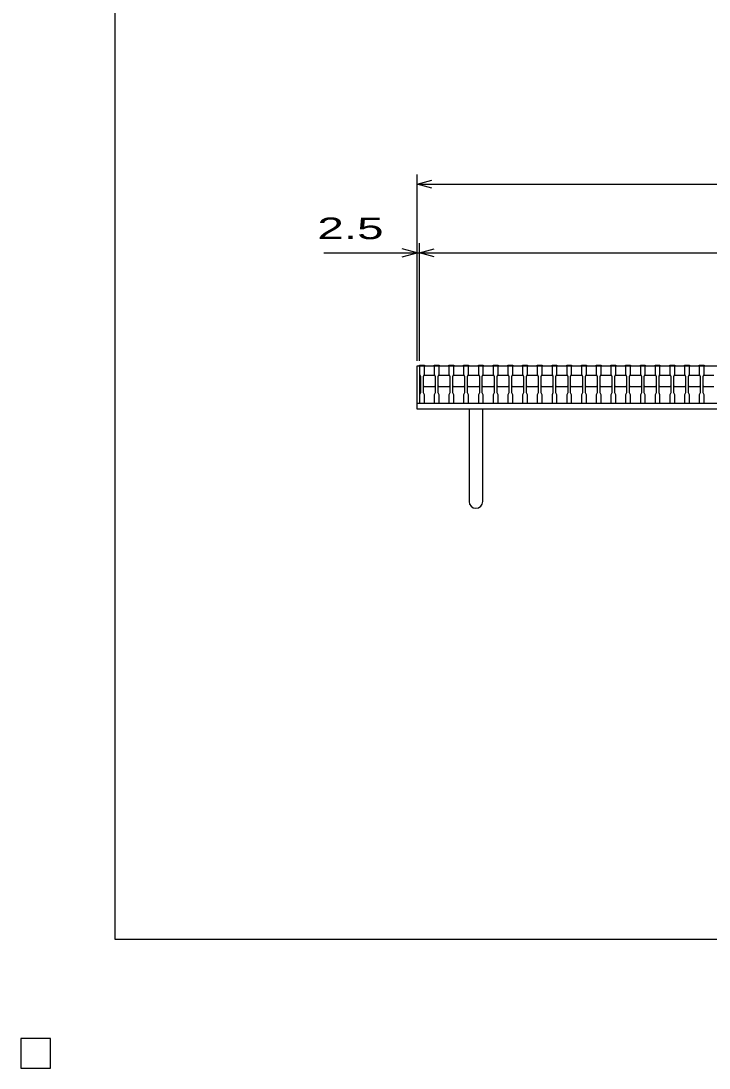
# Model space of a CAD drawing. Units: millimetres, scale not verified. Extents: x -1820 to 1736, y -1282 to 1048.
# Drawn here: x -1820 to -1119, y -1282 to -216 of the extents above; entities that cross this region are included whole.
import ezdxf
from ezdxf.enums import TextEntityAlignment as Align

# ---------------------------------------------------------------- set-up
doc = ezdxf.new("R2010")
doc.units = ezdxf.units.MM
doc.header["$LTSCALE"] = 10
for name, color, linetype, lineweight in [('0_2', 150, 'Continuous', 25), ('16', 3, 'Continuous', 25), ('19', 6, 'Continuous', 25), ('22', 4, 'Continuous', 25)]:
    doc.layers.add(name, color=color, linetype=linetype, lineweight=lineweight)
doc.styles.add('ベクトル', font='')
doc.styles.get('ベクトル').set_extended_font_data('ベクトル')

msp = doc.modelspace()

# ---------------------------------------------------------------- linework, layer by layer
at = {"layer": '0_2'}
for p, q in [((-1724, -1151.5), (-1724, 1048.5)), ((1736, -1151.5), (-1724, -1151.5))]:
    msp.add_line(p, q, dxfattribs=at)
at = {"layer": '16'}
for p, q in [((-1414, -567.5), (-1414, -566.8)), ((-1414, -566.8), (-1409, -566.8)), ((-1414, -567.5), (-1414, -576)), ((-1409, -567.5), (-1414, -567.5)), ((-1414, -567.5), (-1414, -605.5)), ((-1414, -567.5), (-419, -567.5)), ((-1409, -566.8), (-1409, -567.5)), ((-1409, -576), (-1409, -567.5)), ((-1399, -567.5), (-1399, -566.8)), ((-1399, -566.8), (-1394, -566.8)), ((-1399, -567.5), (-1399, -576)), ((-1394, -567.5), (-1399, -567.5)), ((-1394, -566.8), (-1394, -567.5)), ((-1394, -576), (-1394, -567.5)), ((-1384, -567.5), (-1384, -566.8)), ((-1384, -566.8), (-1379, -566.8)), ((-1384, -567.5), (-1384, -576)), ((-1379, -567.5), (-1384, -567.5)), ((-1379, -566.8), (-1379, -567.5)), ((-1379, -576), (-1379, -567.5)), ((-1369, -567.5), (-1369, -566.8)), ((-1369, -566.8), (-1364, -566.8)), ((-1369, -567.5), (-1369, -576)), ((-1364, -567.5), (-1369, -567.5)), ((-1364, -566.8), (-1364, -567.5)), ((-1364, -576), (-1364, -567.5)), ((-1354, -567.5), (-1354, -566.8)), ((-1354, -566.8), (-1349, -566.8)), ((-1354, -567.5), (-1354, -576)), ((-1349, -567.5), (-1354, -567.5)), ((-1349, -566.8), (-1349, -567.5)), ((-1349, -576), (-1349, -567.5)), ((-1339, -567.5), (-1339, -566.8)), ((-1339, -566.8), (-1334, -566.8)), ((-1339, -567.5), (-1339, -576)), ((-1334, -567.5), (-1339, -567.5)), ((-1334, -566.8), (-1334, -567.5)), ((-1334, -576), (-1334, -567.5)), ((-1324, -567.5), (-1324, -566.8)), ((-1324, -566.8), (-1319, -566.8)), ((-1324, -567.5), (-1324, -576)), ((-1319, -567.5), (-1324, -567.5)), ((-1319, -566.8), (-1319, -567.5)), ((-1319, -576), (-1319, -567.5)), ((-1309, -567.5), (-1309, -566.8)), ((-1309, -566.8), (-1304, -566.8)), ((-1309, -567.5), (-1309, -576)), ((-1304, -567.5), (-1309, -567.5)), ((-1304, -566.8), (-1304, -567.5)), ((-1304, -576), (-1304, -567.5)), ((-1294, -567.5), (-1294, -566.8)), ((-1294, -566.8), (-1289, -566.8)), ((-1294, -567.5), (-1294, -576)), ((-1289, -567.5), (-1294, -567.5)), ((-1289, -566.8), (-1289, -567.5)), ((-1289, -576), (-1289, -567.5)), ((-1279, -567.5), (-1279, -566.8)), ((-1279, -566.8), (-1274, -566.8)), ((-1279, -567.5), (-1279, -576)), ((-1274, -567.5), (-1279, -567.5)), ((-1274, -566.8), (-1274, -567.5)), ((-1274, -576), (-1274, -567.5)), ((-1264, -567.5), (-1264, -566.8)), ((-1264, -566.8), (-1259, -566.8)), ((-1264, -567.5), (-1264, -576)), ((-1259, -567.5), (-1264, -567.5)), ((-1259, -566.8), (-1259, -567.5)), ((-1259, -576), (-1259, -567.5)), ((-1249, -567.5), (-1249, -566.8)), ((-1249, -566.8), (-1244, -566.8)), ((-1249, -567.5), (-1249, -576)), ((-1244, -567.5), (-1249, -567.5)), ((-1244, -566.8), (-1244, -567.5)), ((-1244, -576), (-1244, -567.5)), ((-1234, -567.5), (-1234, -566.8)), ((-1234, -566.8), (-1229, -566.8)), ((-1234, -567.5), (-1234, -576)), ((-1229, -567.5), (-1234, -567.5)), ((-1229, -566.8), (-1229, -567.5)), ((-1229, -576), (-1229, -567.5)), ((-1219, -567.5), (-1219, -566.8)), ((-1219, -566.8), (-1214, -566.8)), ((-1219, -567.5), (-1219, -576)), ((-1214, -567.5), (-1219, -567.5)), ((-1214, -566.8), (-1214, -567.5)), ((-1214, -576), (-1214, -567.5)), ((-1204, -567.5), (-1204, -566.8)), ((-1204, -566.8), (-1199, -566.8)), ((-1204, -567.5), (-1204, -576)), ((-1199, -567.5), (-1204, -567.5)), ((-1199, -566.8), (-1199, -567.5)), ((-1199, -576), (-1199, -567.5)), ((-1189, -567.5), (-1189, -566.8)), ((-1189, -566.8), (-1184, -566.8)), ((-1189, -567.5), (-1189, -576)), ((-1184, -567.5), (-1189, -567.5)), ((-1184, -566.8), (-1184, -567.5)), ((-1184, -576), (-1184, -567.5)), ((-1174, -567.5), (-1174, -566.8)), ((-1174, -566.8), (-1169, -566.8)), ((-1174, -567.5), (-1174, -576)), ((-1169, -567.5), (-1174, -567.5)), ((-1169, -566.8), (-1169, -567.5)), ((-1169, -576), (-1169, -567.5)), ((-1159, -567.5), (-1159, -566.8)), ((-1159, -566.8), (-1154, -566.8)), ((-1159, -567.5), (-1159, -576)), ((-1154, -567.5), (-1159, -567.5)), ((-1154, -566.8), (-1154, -567.5)), ((-1154, -576), (-1154, -567.5)), ((-1144, -567.5), (-1144, -566.8)), ((-1144, -566.8), (-1139, -566.8)), ((-1144, -567.5), (-1144, -576)), ((-1139, -567.5), (-1144, -567.5)), ((-1139, -566.8), (-1139, -567.5)), ((-1139, -576), (-1139, -567.5)), ((-1129, -567.5), (-1129, -566.8)), ((-1129, -566.8), (-1124, -566.8)), ((-1129, -567.5), (-1129, -576)), ((-1124, -567.5), (-1129, -567.5)), ((-1124, -566.8), (-1124, -567.5)), ((-1124, -576), (-1124, -567.5)), ((-1414, -576), (-1413, -578)), ((-1413, -578), (-1413, -595)), ((-1410, -578), (-1409, -576)), ((-1410, -578), (-1409, -577)), ((-1410, -595), (-1410, -578)), ((-1409, -577), (-1399, -577)), ((-1399, -576), (-1398, -578)), ((-1399, -577), (-1398, -578)), ((-1398, -578), (-1398, -595)), ((-1395, -578), (-1394, -576)), ((-1395, -578), (-1394, -577)), ((-1395, -595), (-1395, -578)), ((-1394, -577), (-1384, -577)), ((-1384, -576), (-1383, -578)), ((-1384, -577), (-1383, -578)), ((-1383, -578), (-1383, -595)), ((-1380, -578), (-1379, -576)), ((-1380, -578), (-1379, -577)), ((-1380, -595), (-1380, -578)), ((-1379, -577), (-1369, -577)), ((-1369, -576), (-1368, -578)), ((-1369, -577), (-1368, -578)), ((-1368, -578), (-1368, -595)), ((-1365, -578), (-1364, -576)), ((-1365, -578), (-1364, -577)), ((-1365, -595), (-1365, -578)), ((-1364, -577), (-1354, -577)), ((-1354, -576), (-1353, -578)), ((-1354, -577), (-1353, -578)), ((-1353, -578), (-1353, -595)), ((-1350, -578), (-1349, -576)), ((-1350, -578), (-1349, -577)), ((-1350, -595), (-1350, -578)), ((-1349, -577), (-1339, -577)), ((-1339, -576), (-1338, -578)), ((-1339, -577), (-1338, -578)), ((-1338, -578), (-1338, -595)), ((-1335, -578), (-1334, -576)), ((-1335, -578), (-1334, -577)), ((-1335, -595), (-1335, -578)), ((-1334, -577), (-1324, -577)), ((-1324, -576), (-1323, -578)), ((-1324, -577), (-1323, -578)), ((-1323, -578), (-1323, -595)), ((-1320, -578), (-1319, -576)), ((-1320, -578), (-1319, -577)), ((-1320, -595), (-1320, -578)), ((-1319, -577), (-1309, -577)), ((-1309, -576), (-1308, -578)), ((-1309, -577), (-1308, -578)), ((-1308, -578), (-1308, -595)), ((-1305, -578), (-1304, -576)), ((-1305, -578), (-1304, -577)), ((-1305, -595), (-1305, -578)), ((-1304, -577), (-1294, -577)), ((-1294, -576), (-1293, -578)), ((-1294, -577), (-1293, -578)), ((-1293, -578), (-1293, -595)), ((-1290, -578), (-1289, -576)), ((-1290, -578), (-1289, -577)), ((-1290, -595), (-1290, -578)), ((-1289, -577), (-1279, -577)), ((-1279, -576), (-1278, -578)), ((-1279, -577), (-1278, -578)), ((-1278, -578), (-1278, -595)), ((-1275, -578), (-1274, -576)), ((-1275, -578), (-1274, -577)), ((-1275, -595), (-1275, -578)), ((-1274, -577), (-1264, -577)), ((-1264, -576), (-1263, -578)), ((-1264, -577), (-1263, -578)), ((-1263, -578), (-1263, -595)), ((-1260, -578), (-1259, -576)), ((-1260, -578), (-1259, -577)), ((-1260, -595), (-1260, -578)), ((-1259, -577), (-1249, -577)), ((-1249, -576), (-1248, -578)), ((-1249, -577), (-1248, -578)), ((-1248, -578), (-1248, -595)), ((-1245, -578), (-1244, -576)), ((-1245, -578), (-1244, -577)), ((-1245, -595), (-1245, -578)), ((-1244, -577), (-1234, -577)), ((-1234, -576), (-1233, -578)), ((-1234, -577), (-1233, -578)), ((-1233, -578), (-1233, -595)), ((-1230, -578), (-1229, -576)), ((-1230, -578), (-1229, -577)), ((-1230, -595), (-1230, -578)), ((-1229, -577), (-1219, -577)), ((-1219, -576), (-1218, -578)), ((-1219, -577), (-1218, -578)), ((-1218, -578), (-1218, -595)), ((-1215, -578), (-1214, -576)), ((-1215, -578), (-1214, -577)), ((-1215, -595), (-1215, -578)), ((-1214, -577), (-1204, -577)), ((-1204, -576), (-1203, -578)), ((-1204, -577), (-1203, -578)), ((-1203, -578), (-1203, -595)), ((-1200, -578), (-1199, -576)), ((-1200, -578), (-1199, -577)), ((-1200, -595), (-1200, -578)), ((-1199, -577), (-1189, -577)), ((-1189, -576), (-1188, -578)), ((-1189, -577), (-1188, -578)), ((-1188, -578), (-1188, -595)), ((-1185, -578), (-1184, -576)), ((-1185, -578), (-1184, -577)), ((-1185, -595), (-1185, -578)), ((-1184, -577), (-1174, -577)), ((-1174, -576), (-1173, -578)), ((-1174, -577), (-1173, -578)), ((-1173, -578), (-1173, -595)), ((-1170, -578), (-1169, -576)), ((-1170, -578), (-1169, -577)), ((-1170, -595), (-1170, -578)), ((-1169, -577), (-1159, -577)), ((-1159, -576), (-1158, -578)), ((-1159, -577), (-1158, -578)), ((-1158, -578), (-1158, -595)), ((-1155, -578), (-1154, -576)), ((-1155, -578), (-1154, -577)), ((-1155, -595), (-1155, -578)), ((-1154, -577), (-1144, -577)), ((-1144, -576), (-1143, -578)), ((-1144, -577), (-1143, -578)), ((-1143, -578), (-1143, -595)), ((-1140, -578), (-1139, -576)), ((-1140, -578), (-1139, -577)), ((-1140, -595), (-1140, -578)), ((-1139, -577), (-1129, -577)), ((-1129, -576), (-1128, -578)), ((-1129, -577), (-1128, -578)), ((-1128, -578), (-1128, -595)), ((-1125, -578), (-1124, -576)), ((-1125, -578), (-1124, -577)), ((-1125, -595), (-1125, -578)), ((-1124, -577), (-1114, -577)), ((-1413, -595), (-1414, -597)), ((-1414, -597), (-1414, -605.5)), ((-1409, -589), (-1410, -588)), ((-1409, -597), (-1410, -595)), ((-1399, -589), (-1409, -589)), ((-1409, -605.5), (-1409, -597)), ((-1398, -588), (-1399, -589)), ((-1398, -595), (-1399, -597)), ((-1399, -597), (-1399, -605.5)), ((-1394, -589), (-1395, -588)), ((-1394, -597), (-1395, -595)), ((-1384, -589), (-1394, -589)), ((-1394, -605.5), (-1394, -597)), ((-1383, -588), (-1384, -589)), ((-1383, -595), (-1384, -597)), ((-1384, -597), (-1384, -605.5)), ((-1379, -589), (-1380, -588)), ((-1379, -597), (-1380, -595)), ((-1369, -589), (-1379, -589)), ((-1379, -605.5), (-1379, -597)), ((-1368, -588), (-1369, -589)), ((-1368, -595), (-1369, -597)), ((-1369, -597), (-1369, -605.5)), ((-1364, -589), (-1365, -588)), ((-1364, -597), (-1365, -595)), ((-1354, -589), (-1364, -589)), ((-1364, -605.5), (-1364, -597)), ((-1353, -588), (-1354, -589)), ((-1353, -595), (-1354, -597)), ((-1354, -597), (-1354, -605.5)), ((-1349, -589), (-1350, -588)), ((-1349, -597), (-1350, -595)), ((-1339, -589), (-1349, -589)), ((-1349, -605.5), (-1349, -597)), ((-1338, -588), (-1339, -589)), ((-1338, -595), (-1339, -597)), ((-1339, -597), (-1339, -605.5)), ((-1334, -589), (-1335, -588)), ((-1334, -597), (-1335, -595)), ((-1324, -589), (-1334, -589)), ((-1334, -605.5), (-1334, -597)), ((-1323, -588), (-1324, -589)), ((-1323, -595), (-1324, -597)), ((-1324, -597), (-1324, -605.5)), ((-1319, -589), (-1320, -588)), ((-1319, -597), (-1320, -595)), ((-1309, -589), (-1319, -589)), ((-1319, -605.5), (-1319, -597)), ((-1308, -588), (-1309, -589)), ((-1308, -595), (-1309, -597)), ((-1309, -597), (-1309, -605.5)), ((-1304, -589), (-1305, -588)), ((-1304, -597), (-1305, -595)), ((-1294, -589), (-1304, -589)), ((-1304, -605.5), (-1304, -597)), ((-1293, -588), (-1294, -589)), ((-1293, -595), (-1294, -597)), ((-1294, -597), (-1294, -605.5)), ((-1289, -589), (-1290, -588)), ((-1289, -597), (-1290, -595)), ((-1279, -589), (-1289, -589)), ((-1289, -605.5), (-1289, -597)), ((-1278, -588), (-1279, -589)), ((-1278, -595), (-1279, -597)), ((-1279, -597), (-1279, -605.5)), ((-1274, -589), (-1275, -588)), ((-1274, -597), (-1275, -595)), ((-1264, -589), (-1274, -589)), ((-1274, -605.5), (-1274, -597)), ((-1263, -588), (-1264, -589)), ((-1263, -595), (-1264, -597)), ((-1264, -597), (-1264, -605.5)), ((-1259, -589), (-1260, -588)), ((-1259, -597), (-1260, -595)), ((-1249, -589), (-1259, -589)), ((-1259, -605.5), (-1259, -597)), ((-1248, -588), (-1249, -589)), ((-1248, -595), (-1249, -597)), ((-1249, -597), (-1249, -605.5)), ((-1244, -589), (-1245, -588)), ((-1244, -597), (-1245, -595)), ((-1234, -589), (-1244, -589)), ((-1244, -605.5), (-1244, -597)), ((-1233, -588), (-1234, -589)), ((-1233, -595), (-1234, -597)), ((-1234, -597), (-1234, -605.5)), ((-1229, -589), (-1230, -588)), ((-1229, -597), (-1230, -595)), ((-1219, -589), (-1229, -589)), ((-1229, -605.5), (-1229, -597)), ((-1218, -588), (-1219, -589)), ((-1218, -595), (-1219, -597)), ((-1219, -597), (-1219, -605.5)), ((-1214, -589), (-1215, -588)), ((-1214, -597), (-1215, -595)), ((-1204, -589), (-1214, -589)), ((-1214, -605.5), (-1214, -597)), ((-1203, -588), (-1204, -589)), ((-1203, -595), (-1204, -597)), ((-1204, -597), (-1204, -605.5)), ((-1199, -589), (-1200, -588)), ((-1199, -597), (-1200, -595)), ((-1189, -589), (-1199, -589)), ((-1199, -605.5), (-1199, -597)), ((-1188, -588), (-1189, -589)), ((-1188, -595), (-1189, -597)), ((-1189, -597), (-1189, -605.5)), ((-1184, -589), (-1185, -588)), ((-1184, -597), (-1185, -595)), ((-1174, -589), (-1184, -589)), ((-1184, -605.5), (-1184, -597)), ((-1173, -588), (-1174, -589)), ((-1173, -595), (-1174, -597)), ((-1174, -597), (-1174, -605.5)), ((-1169, -589), (-1170, -588)), ((-1169, -597), (-1170, -595)), ((-1159, -589), (-1169, -589)), ((-1169, -605.5), (-1169, -597)), ((-1158, -588), (-1159, -589)), ((-1158, -595), (-1159, -597)), ((-1159, -597), (-1159, -605.5)), ((-1154, -589), (-1155, -588)), ((-1154, -597), (-1155, -595)), ((-1144, -589), (-1154, -589)), ((-1154, -605.5), (-1154, -597)), ((-1143, -588), (-1144, -589)), ((-1143, -595), (-1144, -597)), ((-1144, -597), (-1144, -605.5)), ((-1139, -589), (-1140, -588)), ((-1139, -597), (-1140, -595)), ((-1129, -589), (-1139, -589)), ((-1139, -605.5), (-1139, -597)), ((-1128, -588), (-1129, -589)), ((-1128, -595), (-1129, -597)), ((-1129, -597), (-1129, -605.5)), ((-1124, -589), (-1125, -588)), ((-1124, -597), (-1125, -595)), ((-1114, -589), (-1124, -589)), ((-1124, -605.5), (-1124, -597)), ((-1414, -605.5), (-1409, -605.5)), ((-1414, -605.5), (-419, -605.5)), ((-1399, -605.5), (-1394, -605.5)), ((-1384, -605.5), (-1379, -605.5)), ((-1369, -605.5), (-1364, -605.5)), ((-1354, -605.5), (-1349, -605.5)), ((-1339, -605.5), (-1334, -605.5)), ((-1324, -605.5), (-1319, -605.5)), ((-1309, -605.5), (-1304, -605.5)), ((-1294, -605.5), (-1289, -605.5)), ((-1279, -605.5), (-1274, -605.5)), ((-1264, -605.5), (-1259, -605.5)), ((-1249, -605.5), (-1244, -605.5)), ((-1234, -605.5), (-1229, -605.5)), ((-1219, -605.5), (-1214, -605.5)), ((-1204, -605.5), (-1199, -605.5)), ((-1189, -605.5), (-1184, -605.5)), ((-1174, -605.5), (-1169, -605.5)), ((-1159, -605.5), (-1154, -605.5)), ((-1144, -605.5), (-1139, -605.5)), ((-1129, -605.5), (-1124, -605.5)), ((-1790, -1252.5), (-1820, -1252.5)), ((-1820, -1252.5), (-1820, -1282.5)), ((-1790, -1252.5), (-1820, -1252.5)), ((-1820, -1252.5), (-1820, -1282.5)), ((-1790, -1252.5), (-1820, -1252.5)), ((-1820, -1252.5), (-1820, -1282.5)), ((-1790, -1252.5), (-1820, -1252.5)), ((-1820, -1252.5), (-1820, -1282.5)), ((-1790, -1252.5), (-1820, -1252.5)), ((-1820, -1252.5), (-1820, -1282.5)), ((-1790, -1282.5), (-1790, -1252.5)), ((-1790, -1282.5), (-1790, -1252.5)), ((-1790, -1282.5), (-1790, -1252.5)), ((-1790, -1282.5), (-1790, -1252.5)), ((-1790, -1282.5), (-1790, -1252.5)), ((-1820, -1282.5), (-1790, -1282.5)), ((-1820, -1282.5), (-1790, -1282.5)), ((-1820, -1282.5), (-1790, -1282.5)), ((-1820, -1282.5), (-1790, -1282.5)), ((-1820, -1282.5), (-1790, -1282.5))]:
    msp.add_line(p, q, dxfattribs=at)
at = {"layer": '19'}
for p, q in [((-1416.5, -605.5), (-1416.5, -567.5)), ((-1416.5, -567.5), (-1414, -567.5)), ((-1416.5, -605.5), (-416.5, -605.5)), ((-1416.5, -611.5), (-1416.5, -605.5)), ((-416.5, -611.5), (-1416.5, -611.5)), ((-1363.5, -611.5), (-1363.5, -705.5)), ((-1349.5, -705.5), (-1349.5, -611.5))]:
    msp.add_line(p, q, dxfattribs=at)
msp.add_arc((-1356.5, -705.5), 7, 180, 0, dxfattribs=at)
at = {"layer": '22'}
for p, q in [((-1416.5, -562.5), (-1416.5, -372.5)), ((-1416.5, -382.5), (-1401.5, -378.5)), ((-1401.5, -386.5), (-1416.5, -382.5)), ((-1416.5, -382.5), (-416.5, -382.5)), ((-1416.5, -562.5), (-1416.5, -442.5)), ((-1414, -562.5), (-1414, -442.5)), ((-1511.5, -452.5), (-1416.5, -452.5)), ((-1416.5, -452.5), (-1431.5, -448.5)), ((-1431.5, -456.5), (-1416.5, -452.5)), ((-1416.5, -452.5), (-1414, -452.5)), ((-1414, -452.5), (-1399, -448.5)), ((-1399, -456.5), (-1414, -452.5)), ((-1414, -452.5), (-419, -452.5))]:
    msp.add_line(p, q, dxfattribs=at)
at = {"layer": '22', "color": 2}
for p, q in [((-1790, -1252.5), (-1820, -1252.5)), ((-1820, -1252.5), (-1820, -1282.5)), ((-1790, -1252.5), (-1820, -1252.5)), ((-1820, -1252.5), (-1820, -1282.5)), ((-1790, -1252.5), (-1820, -1252.5)), ((-1820, -1252.5), (-1820, -1282.5)), ((-1790, -1282.5), (-1790, -1252.5)), ((-1790, -1282.5), (-1790, -1252.5)), ((-1790, -1282.5), (-1790, -1252.5)), ((-1820, -1282.5), (-1790, -1282.5)), ((-1820, -1282.5), (-1790, -1282.5)), ((-1820, -1282.5), (-1790, -1282.5))]:
    msp.add_line(p, q, dxfattribs=at)

# ---------------------------------------------------------------- texts
at = {"layer": '22', "color": 2, "style": 'ベクトル', "width": 1.65}
msp.add_text(' 2.5 ', height=21.99, dxfattribs=at).set_placement((-1531.5, -427.5), align=Align.MIDDLE_LEFT)

doc.saveas('drawing.dxf')
